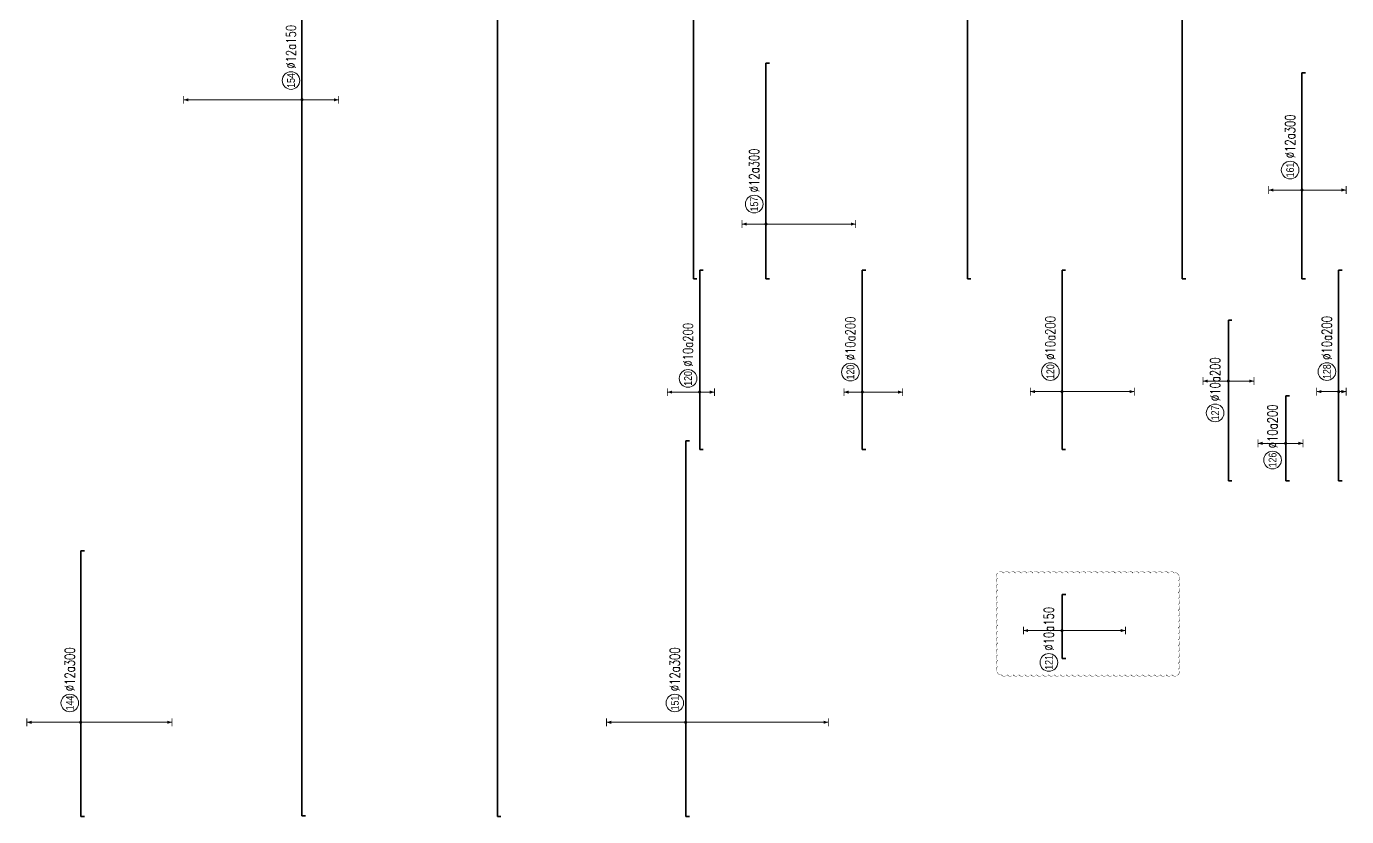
# Model space of a CAD drawing. Header units: millimetres. Extents: x -247377 to 927516, y -864259 to 155594.
# Drawn here: x 118299 to 185589, y -247172 to -206910 of the extents above; entities that cross this region are included whole.
import ezdxf
from ezdxf.enums import TextEntityAlignment as Align

# ---------------------------------------------------------------- set-up
doc = ezdxf.new("R2010")
doc.units = ezdxf.units.MM
doc.header["$MEASUREMENT"] = 0
doc.layers.add('2020-08-24', color=230, linetype='Continuous', plot=False)
for name, color, linetype, lineweight in [('NDC_S_DIM', 1, 'Continuous', 15), ('NDC_S_REBAR', 4, 'Continuous', 35), ('NDC_S_VN TEXT', 7, 'Continuous', 20)]:
    doc.layers.add(name, color=color, linetype=linetype, lineweight=lineweight)
doc.styles.add('ARIAL', font='arial.ttf', dxfattribs={"width": 0.8})
doc.styles.add('NDC_EN TXT', font='romans.shx', dxfattribs={"width": 0.8})

# ---------------------------------------------------------------- blocks, each defined once
blk = doc.blocks.new('*U54')
h = blk.add_hatch(color=6)
edge = h.paths.add_edge_path()
edge.add_arc((-6.91, 0), 0.3, 0, 360)
at = {"layer": 'NDC_S_DIM', "color": 8}
for q in [(-6.91, 13.76), (-6.91, -23.24)]:
    blk.add_line((-6.91, 0), q, dxfattribs=at)
for points in [[(-7.91, 13.76, 0.2, 0.2, 0), (-5.91, 13.76, 0, 0, 0)], [(-7.91, -23.24, 0.2, 0.2, 0), (-5.91, -23.24, 0, 0, 0)]]:
    blk.add_lwpolyline(points, format="xyseb", dxfattribs=at)
at = {"layer": 'NDC_S_DIM'}
blk.add_circle((-1.99, 2.8), 2.25, dxfattribs=at)
at = {"layer": 'NDC_S_DIM', "color": 6}
blk.add_circle((-6.91, 0), 0.3, dxfattribs=at)
at = {"layer": 'NDC_S_DIM', "color": 8}
for points in [[(-7.31, 12.56), (-6.91, 13.76), (-6.51, 12.56)], [(-7.31, -22.04), (-6.91, -23.24), (-6.51, -22.04)]]:
    blk.add_solid(points, dxfattribs=at)
at = {"layer": 'NDC_S_REBAR'}
for p, q in [((0, 0), (-30.93, 0)), ((-30.93, 0), (-30.93, -0.9)), ((0, 0), (36.78, 0)), ((36.78, 0), (36.78, -0.9)), ((-30.93, -0.9), (-30.93, -0.9)), ((36.78, -0.9), (36.78, -0.9))]:
    blk.add_line(p, q, dxfattribs=at)
at = {"layer": 'NDC_S_VN TEXT', "style": 'ARIAL', "width": 0.8}
blk.add_attdef('KHT', text='', height=2, dxfattribs=at).set_placement((-1.99, 2.8), align=Align.MIDDLE_CENTER)
at = {"layer": 'NDC_S_VN TEXT', "color": 3, "style": 'NDC_EN TXT', "width": 0.75}
blk.add_attdef('DKT', (1.01, 1.55), '', height=2.5, dxfattribs=at)
blk = doc.blocks.new('*U55')
h = blk.add_hatch(color=6)
edge = h.paths.add_edge_path()
edge.add_arc((-6.91, 0), 0.3, 0, 360)
at = {"layer": 'NDC_S_DIM', "color": 8}
for q in [(-6.91, 30.13), (-6.91, -9.37)]:
    blk.add_line((-6.91, 0), q, dxfattribs=at)
for points in [[(-7.91, 30.13, 0.2, 0.2, 0), (-5.91, 30.13, 0, 0, 0)], [(-7.91, -9.37, 0.2, 0.2, 0), (-5.91, -9.37, 0, 0, 0)]]:
    blk.add_lwpolyline(points, format="xyseb", dxfattribs=at)
at = {"layer": 'NDC_S_DIM'}
blk.add_circle((-1.99, 2.8), 2.25, dxfattribs=at)
at = {"layer": 'NDC_S_DIM', "color": 6}
blk.add_circle((-6.91, 0), 0.3, dxfattribs=at)
at = {"layer": 'NDC_S_DIM', "color": 8}
for points in [[(-7.31, 28.93), (-6.91, 30.13), (-6.51, 28.93)], [(-7.31, -8.17), (-6.91, -9.37), (-6.51, -8.17)]]:
    blk.add_solid(points, dxfattribs=at)
at = {"layer": 'NDC_S_REBAR'}
for p, q in [((0, 0), (-189.33, 0)), ((-189.33, 0), (-189.33, -0.9)), ((0, 0), (91.69, 0)), ((91.69, 0), (91.69, -0.9)), ((-189.33, -0.9), (-189.33, -0.9)), ((91.69, -0.9), (91.69, -0.9))]:
    blk.add_line(p, q, dxfattribs=at)
at = {"layer": 'NDC_S_VN TEXT', "style": 'ARIAL', "width": 0.8}
blk.add_attdef('KHT', text='', height=2, dxfattribs=at).set_placement((-1.99, 2.8), align=Align.MIDDLE_CENTER)
at = {"layer": 'NDC_S_VN TEXT', "color": 3, "style": 'NDC_EN TXT', "width": 0.75}
blk.add_attdef('DKT', (1.01, 1.55), '', height=2.5, dxfattribs=at)
blk = doc.blocks.new('*U56')
h = blk.add_hatch(color=6)
edge = h.paths.add_edge_path()
edge.add_arc((-6.91, 0), 0.3, 0, 360)
at = {"layer": 'NDC_S_DIM', "color": 8}
for q in [(-6.91, 34.42), (-6.91, -23.58)]:
    blk.add_line((-6.91, 0), q, dxfattribs=at)
for points in [[(-7.91, 34.42, 0.2, 0.2, 0), (-5.91, 34.42, 0, 0, 0)], [(-7.91, -23.58, 0.2, 0.2, 0), (-5.91, -23.58, 0, 0, 0)]]:
    blk.add_lwpolyline(points, format="xyseb", dxfattribs=at)
at = {"layer": 'NDC_S_DIM'}
blk.add_circle((-1.99, 2.8), 2.25, dxfattribs=at)
at = {"layer": 'NDC_S_DIM', "color": 6}
blk.add_circle((-6.91, 0), 0.3, dxfattribs=at)
at = {"layer": 'NDC_S_DIM', "color": 8}
for points in [[(-7.31, 33.22), (-6.91, 34.42), (-6.51, 33.22)], [(-7.31, -22.38), (-6.91, -23.58), (-6.51, -22.38)]]:
    blk.add_solid(points, dxfattribs=at)
at = {"layer": 'NDC_S_REBAR'}
for p, q in [((0, 0), (-290.98, 0)), ((-290.98, 0), (-290.98, -0.9)), ((0, 0), (154.22, 0)), ((154.22, 0), (154.22, -0.9)), ((-290.98, -0.9), (-290.98, -0.9)), ((154.22, -0.9), (154.22, -0.9))]:
    blk.add_line(p, q, dxfattribs=at)
at = {"layer": 'NDC_S_VN TEXT', "style": 'ARIAL', "width": 0.8}
blk.add_attdef('KHT', text='', height=2, dxfattribs=at).set_placement((-1.99, 2.8), align=Align.MIDDLE_CENTER)
at = {"layer": 'NDC_S_VN TEXT', "color": 3, "style": 'NDC_EN TXT', "width": 0.75}
blk.add_attdef('DKT', (1.01, 1.55), '', height=2.5, dxfattribs=at)
blk = doc.blocks.new('*U57')
h = blk.add_hatch(color=6)
edge = h.paths.add_edge_path()
edge.add_arc((-6.91, 0), 0.3, 0, 360)
at = {"layer": 'NDC_S_DIM', "color": 8}
for q in [(-6.91, 20.2), (-6.91, -36.3)]:
    blk.add_line((-6.91, 0), q, dxfattribs=at)
for points in [[(-7.91, 20.2, 0.2, 0.2, 0), (-5.91, 20.2, 0, 0, 0)], [(-7.91, -36.3, 0.2, 0.2, 0), (-5.91, -36.3, 0, 0, 0)]]:
    blk.add_lwpolyline(points, format="xyseb", dxfattribs=at)
at = {"layer": 'NDC_S_DIM'}
blk.add_circle((-1.99, 2.8), 2.25, dxfattribs=at)
at = {"layer": 'NDC_S_DIM', "color": 6}
blk.add_circle((-6.91, 0), 0.3, dxfattribs=at)
at = {"layer": 'NDC_S_DIM', "color": 8}
for points in [[(-7.31, 19), (-6.91, 20.2), (-6.51, 19)], [(-7.31, -35.1), (-6.91, -36.3), (-6.51, -35.1)]]:
    blk.add_solid(points, dxfattribs=at)
at = {"layer": 'NDC_S_REBAR'}
for p, q in [((0, 0), (-30.93, 0)), ((-30.93, 0), (-30.93, -0.9)), ((0, 0), (64.78, 0)), ((64.78, 0), (64.78, -0.9)), ((-30.93, -0.9), (-30.93, -0.9)), ((64.78, -0.9), (64.78, -0.9))]:
    blk.add_line(p, q, dxfattribs=at)
at = {"layer": 'NDC_S_VN TEXT', "style": 'ARIAL', "width": 0.8}
blk.add_attdef('KHT', text='', height=2, dxfattribs=at).set_placement((-1.99, 2.8), align=Align.MIDDLE_CENTER)
at = {"layer": 'NDC_S_VN TEXT', "color": 3, "style": 'NDC_EN TXT', "width": 0.75}
blk.add_attdef('DKT', (1.01, 1.55), '', height=2.5, dxfattribs=at)
blk = doc.blocks.new('*U58')
h = blk.add_hatch(color=6)
edge = h.paths.add_edge_path()
edge.add_arc((-6.91, 0), 0.3, 0, 360)
at = {"layer": 'NDC_S_DIM', "color": 8}
for q in [(-6.91, 25.87), (-6.91, -11.38)]:
    blk.add_line((-6.91, 0), q, dxfattribs=at)
for points in [[(-7.91, 25.87, 0.2, 0.2, 0), (-5.91, 25.87, 0, 0, 0)], [(-7.91, -11.38, 0.2, 0.2, 0), (-5.91, -11.38, 0, 0, 0)]]:
    blk.add_lwpolyline(points, format="xyseb", dxfattribs=at)
at = {"layer": 'NDC_S_DIM'}
blk.add_circle((-1.99, 2.8), 2.25, dxfattribs=at)
at = {"layer": 'NDC_S_DIM', "color": 6}
blk.add_circle((-6.91, 0), 0.3, dxfattribs=at)
at = {"layer": 'NDC_S_DIM', "color": 8}
for points in [[(-7.31, 24.67), (-6.91, 25.87), (-6.51, 24.67)], [(-7.31, -10.18), (-6.91, -11.38), (-6.51, -10.18)]]:
    blk.add_solid(points, dxfattribs=at)
at = {"layer": 'NDC_S_REBAR'}
for p, q in [((0, 0), (-153.98, 0)), ((-153.98, 0), (-153.98, -0.9)), ((0, 0), (154.22, 0)), ((154.22, 0), (154.22, -0.9)), ((-153.98, -0.9), (-153.98, -0.9)), ((154.22, -0.9), (154.22, -0.9))]:
    blk.add_line(p, q, dxfattribs=at)
at = {"layer": 'NDC_S_VN TEXT', "style": 'ARIAL', "width": 0.8}
blk.add_attdef('KHT', text='', height=2, dxfattribs=at).set_placement((-1.99, 2.8), align=Align.MIDDLE_CENTER)
at = {"layer": 'NDC_S_VN TEXT', "color": 3, "style": 'NDC_EN TXT', "width": 0.75}
blk.add_attdef('DKT', (1.01, 1.55), '', height=2.5, dxfattribs=at)
blk = doc.blocks.new('*U59')
h = blk.add_hatch(color=6)
edge = h.paths.add_edge_path()
edge.add_arc((-2.99, 0), 0.3, 0, 360)
at = {"layer": 'NDC_S_DIM', "color": 8}
for q in [(-2.99, 6.13), (-2.99, -22.87)]:
    blk.add_line((-2.99, 0), q, dxfattribs=at)
for points in [[(-3.99, 6.13, 0.2, 0.2, 0), (-1.99, 6.13, 0, 0, 0)], [(-3.99, -22.87, 0.2, 0.2, 0), (-1.99, -22.87, 0, 0, 0)]]:
    blk.add_lwpolyline(points, format="xyseb", dxfattribs=at)
at = {"layer": 'NDC_S_DIM'}
blk.add_circle((2.1, 3), 2.25, dxfattribs=at)
at = {"layer": 'NDC_S_DIM', "color": 6}
blk.add_circle((-2.99, 0), 0.3, dxfattribs=at)
at = {"layer": 'NDC_S_DIM', "color": 8}
for points in [[(-3.39, 4.93), (-2.99, 6.13), (-2.59, 4.93)], [(-3.39, -21.67), (-2.99, -22.87), (-2.59, -21.67)]]:
    blk.add_solid(points, dxfattribs=at)
at = {"layer": 'NDC_S_REBAR'}
for p, q in [((0, 0), (-16.94, 0)), ((-16.94, 0), (-16.94, -0.9)), ((0, 0), (38.01, 0)), ((38.01, 0), (38.01, -0.9)), ((-16.94, -0.9), (-16.94, -0.9)), ((38.01, -0.9), (38.01, -0.9))]:
    blk.add_line(p, q, dxfattribs=at)
at = {"layer": 'NDC_S_VN TEXT', "style": 'ARIAL', "width": 0.8}
blk.add_attdef('KHT', text='', height=2, dxfattribs=at).set_placement((2.1, 3), align=Align.MIDDLE_CENTER)
at = {"layer": 'NDC_S_VN TEXT', "color": 3, "style": 'NDC_EN TXT', "width": 0.75}
blk.add_attdef('DKT', (5.1, 1.75), '', height=2.5, dxfattribs=at)
blk = doc.blocks.new('*U62')
h = blk.add_hatch(color=6)
edge = h.paths.add_edge_path()
edge.add_arc((-2.99, 0), 0.3, 0, 360)
at = {"layer": 'NDC_S_DIM', "color": 8}
for q in [(-2.99, 27.96), (-2.99, -28.79)]:
    blk.add_line((-2.99, 0), q, dxfattribs=at)
for points in [[(-3.99, 27.96, 0.2, 0.2, 0), (-1.99, 27.96, 0, 0, 0)], [(-3.99, -28.79, 0.2, 0.2, 0), (-1.99, -28.79, 0, 0, 0)]]:
    blk.add_lwpolyline(points, format="xyseb", dxfattribs=at)
at = {"layer": 'NDC_S_DIM'}
blk.add_circle((2.1, 3), 2.25, dxfattribs=at)
at = {"layer": 'NDC_S_DIM', "color": 6}
blk.add_circle((-2.99, 0), 0.3, dxfattribs=at)
at = {"layer": 'NDC_S_DIM', "color": 8}
for points in [[(-3.39, 26.76), (-2.99, 27.96), (-2.59, 26.76)], [(-3.39, -27.59), (-2.99, -28.79), (-2.59, -27.59)]]:
    blk.add_solid(points, dxfattribs=at)
at = {"layer": 'NDC_S_REBAR'}
for p, q in [((0, 0), (-150.08, 0)), ((-150.08, 0), (-150.08, -0.9)), ((0, 0), (103.12, 0)), ((103.12, 0), (103.12, -0.9)), ((-150.08, -0.9), (-150.08, -0.9)), ((103.12, -0.9), (103.12, -0.9))]:
    blk.add_line(p, q, dxfattribs=at)
at = {"layer": 'NDC_S_VN TEXT', "style": 'ARIAL', "width": 0.8}
blk.add_attdef('KHT', text='', height=2, dxfattribs=at).set_placement((2.1, 3), align=Align.MIDDLE_CENTER)
at = {"layer": 'NDC_S_VN TEXT', "color": 3, "style": 'NDC_EN TXT', "width": 0.75}
blk.add_attdef('DKT', (5.1, 1.75), '', height=2.5, dxfattribs=at)
blk = doc.blocks.new('*U68')
h = blk.add_hatch(color=6)
edge = h.paths.add_edge_path()
edge.add_arc((-2.99, 0), 0.3, 0, 360)
at = {"layer": 'NDC_S_DIM', "color": 8}
for q in [(-2.99, 4.66), (-2.99, -10.34)]:
    blk.add_line((-2.99, 0), q, dxfattribs=at)
for points in [[(-3.99, 4.66, 0.2, 0.2, 0), (-1.99, 4.66, 0, 0, 0)], [(-3.99, -10.34, 0.2, 0.2, 0), (-1.99, -10.34, 0, 0, 0)]]:
    blk.add_lwpolyline(points, format="xyseb", dxfattribs=at)
at = {"layer": 'NDC_S_DIM'}
blk.add_circle((2.1, 3), 2.25, dxfattribs=at)
at = {"layer": 'NDC_S_DIM', "color": 6}
blk.add_circle((-2.99, 0), 0.3, dxfattribs=at)
at = {"layer": 'NDC_S_DIM', "color": 8}
for points in [[(-3.39, 3.46), (-2.99, 4.66), (-2.59, 3.46)], [(-3.39, -9.14), (-2.99, -10.34), (-2.59, -9.14)]]:
    blk.add_solid(points, dxfattribs=at)
at = {"layer": 'NDC_S_REBAR'}
for p, q in [((0, 0), (-17.62, 0)), ((-17.62, 0), (-17.62, -0.9)), ((0, 0), (28.08, 0)), ((28.08, 0), (28.08, -0.9)), ((-17.62, -0.9), (-17.62, -0.9)), ((28.08, -0.9), (28.08, -0.9))]:
    blk.add_line(p, q, dxfattribs=at)
at = {"layer": 'NDC_S_VN TEXT', "style": 'ARIAL', "width": 0.8}
blk.add_attdef('KHT', text='', height=2, dxfattribs=at).set_placement((2.1, 3), align=Align.MIDDLE_CENTER)
at = {"layer": 'NDC_S_VN TEXT', "color": 3, "style": 'NDC_EN TXT', "width": 0.75}
blk.add_attdef('DKT', (5.1, 1.75), '', height=2.5, dxfattribs=at)
blk = doc.blocks.new('*U69')
h = blk.add_hatch(color=6)
edge = h.paths.add_edge_path()
edge.add_arc((-2.99, 0), 0.3, 0, 360)
at = {"layer": 'NDC_S_DIM', "color": 8}
for q in [(-2.99, 8.1), (-2.99, -18.4)]:
    blk.add_line((-2.99, 0), q, dxfattribs=at)
for points in [[(-3.99, 8.1, 0.2, 0.2, 0), (-1.99, 8.1, 0, 0, 0)], [(-3.99, -18.4, 0.2, 0.2, 0), (-1.99, -18.4, 0, 0, 0)]]:
    blk.add_lwpolyline(points, format="xyseb", dxfattribs=at)
at = {"layer": 'NDC_S_DIM'}
blk.add_circle((2.1, 3), 2.25, dxfattribs=at)
at = {"layer": 'NDC_S_DIM', "color": 6}
blk.add_circle((-2.99, 0), 0.3, dxfattribs=at)
at = {"layer": 'NDC_S_DIM', "color": 8}
for points in [[(-3.39, 6.9), (-2.99, 8.1), (-2.59, 6.9)], [(-3.39, -17.2), (-2.99, -18.4), (-2.59, -17.2)]]:
    blk.add_solid(points, dxfattribs=at)
at = {"layer": 'NDC_S_REBAR'}
for p, q in [((0, 0), (-17.75, 0)), ((-17.75, 0), (-17.75, -0.9)), ((0, 0), (27.95, 0)), ((27.95, 0), (27.95, -0.9)), ((-17.75, -0.9), (-17.75, -0.9)), ((27.95, -0.9), (27.95, -0.9))]:
    blk.add_line(p, q, dxfattribs=at)
at = {"layer": 'NDC_S_VN TEXT', "style": 'ARIAL', "width": 0.8}
blk.add_attdef('KHT', text='', height=2, dxfattribs=at).set_placement((2.1, 3), align=Align.MIDDLE_CENTER)
at = {"layer": 'NDC_S_VN TEXT', "color": 3, "style": 'NDC_EN TXT', "width": 0.75}
blk.add_attdef('DKT', (5.1, 1.75), '', height=2.5, dxfattribs=at)
blk = doc.blocks.new('*U159')
h = blk.add_hatch(color=6)
edge = h.paths.add_edge_path()
edge.add_arc((-2.99, 0), 0.3, 0, 360)
at = {"layer": 'NDC_S_DIM', "color": 8}
for q in [(-2.99, 8.26), (-2.99, -3.74)]:
    blk.add_line((-2.99, 0), q, dxfattribs=at)
for points in [[(-3.99, 8.26, 0.2, 0.2, 0), (-1.99, 8.26, 0, 0, 0)], [(-3.99, -3.74, 0.2, 0.2, 0), (-1.99, -3.74, 0, 0, 0)]]:
    blk.add_lwpolyline(points, format="xyseb", dxfattribs=at)
at = {"layer": 'NDC_S_DIM'}
blk.add_circle((0.49, 3), 2.25, dxfattribs=at)
at = {"layer": 'NDC_S_DIM', "color": 6}
blk.add_circle((-2.99, 0), 0.3, dxfattribs=at)
at = {"layer": 'NDC_S_DIM', "color": 8}
for points in [[(-3.39, 7.06), (-2.99, 8.26), (-2.59, 7.06)], [(-3.39, -2.54), (-2.99, -3.74), (-2.59, -2.54)]]:
    blk.add_solid(points, dxfattribs=at)
at = {"layer": 'NDC_S_REBAR'}
for p, q in [((0, 0), (-17.62, 0)), ((-17.62, 0), (-17.62, -0.9)), ((0, 0), (28.08, 0)), ((28.08, 0), (28.08, -0.9)), ((-17.62, -0.9), (-17.62, -0.9)), ((28.08, -0.9), (28.08, -0.9))]:
    blk.add_line(p, q, dxfattribs=at)
at = {"layer": 'NDC_S_VN TEXT', "style": 'ARIAL', "width": 0.8}
blk.add_attdef('KHT', text='', height=2, dxfattribs=at).set_placement((0.49, 3), align=Align.MIDDLE_CENTER)
at = {"layer": 'NDC_S_VN TEXT', "color": 3, "style": 'NDC_EN TXT', "width": 0.75}
blk.add_attdef('DKT', (3.49, 1.75), '', height=2.5, dxfattribs=at)
blk = doc.blocks.new('*U161')
h = blk.add_hatch(color=6)
edge = h.paths.add_edge_path()
edge.add_arc((-4.39, 0), 0.3, 0, 360)
at = {"layer": 'NDC_S_DIM', "color": 8}
for q in [(-4.39, 6.48), (-4.39, -6.52)]:
    blk.add_line((-4.39, 0), q, dxfattribs=at)
for points in [[(-5.39, 6.48, 0.2, 0.2, 0), (-3.39, 6.48, 0, 0, 0)], [(-5.39, -6.52, 0.2, 0.2, 0), (-3.39, -6.52, 0, 0, 0)]]:
    blk.add_lwpolyline(points, format="xyseb", dxfattribs=at)
at = {"layer": 'NDC_S_DIM'}
blk.add_circle((-12.51, 3.38), 2.25, dxfattribs=at)
at = {"layer": 'NDC_S_DIM', "color": 6}
blk.add_circle((-4.39, 0), 0.3, dxfattribs=at)
at = {"layer": 'NDC_S_DIM', "color": 8}
for points in [[(-4.79, 5.28), (-4.39, 6.48), (-3.99, 5.28)], [(-4.79, -5.32), (-4.39, -6.52), (-3.99, -5.32)]]:
    blk.add_solid(points, dxfattribs=at)
at = {"layer": 'NDC_S_REBAR'}
for p, q in [((0, 0), (-29.84, 0)), ((-29.84, 0), (-29.84, -0.9)), ((0, 0), (11.11, 0)), ((-29.84, -0.9), (-29.84, -0.9)), ((11.11, 0), (11.11, -0.9)), ((11.11, -0.9), (11.11, -0.9))]:
    blk.add_line(p, q, dxfattribs=at)
at = {"layer": 'NDC_S_VN TEXT', "style": 'ARIAL', "width": 0.8}
blk.add_attdef('KHT', text='', height=2, dxfattribs=at).set_placement((-12.51, 3.38), align=Align.MIDDLE_CENTER)
at = {"layer": 'NDC_S_VN TEXT', "color": 3, "style": 'NDC_EN TXT', "width": 0.75}
blk.add_attdef('DKT', (-9.51, 2.13), '', height=2.5, dxfattribs=at)
blk = doc.blocks.new('*U162')
h = blk.add_hatch(color=6)
edge = h.paths.add_edge_path()
edge.add_arc((-4.39, 0), 0.3, 0, 360)
at = {"layer": 'NDC_S_DIM', "color": 8}
for q in [(-4.39, 7.11), (-4.39, -4.39)]:
    blk.add_line((-4.39, 0), q, dxfattribs=at)
for points in [[(-5.39, 7.11, 0.2, 0.2, 0), (-3.39, 7.11, 0, 0, 0)], [(-5.39, -4.39, 0.2, 0.2, 0), (-3.39, -4.39, 0, 0, 0)]]:
    blk.add_lwpolyline(points, format="xyseb", dxfattribs=at)
at = {"layer": 'NDC_S_DIM'}
blk.add_circle((-8.64, 3.38), 2.25, dxfattribs=at)
at = {"layer": 'NDC_S_DIM', "color": 6}
blk.add_circle((-4.39, 0), 0.3, dxfattribs=at)
at = {"layer": 'NDC_S_DIM', "color": 8}
for points in [[(-4.79, 5.91), (-4.39, 7.11), (-3.99, 5.91)], [(-4.79, -3.19), (-4.39, -4.39), (-3.99, -3.19)]]:
    blk.add_solid(points, dxfattribs=at)
at = {"layer": 'NDC_S_REBAR'}
for p, q in [((0, 0), (-13.97, 0)), ((-13.97, 0), (-13.97, -0.9)), ((0, 0), (7.73, 0)), ((-13.97, -0.9), (-13.97, -0.9)), ((7.73, 0), (7.73, -0.9)), ((7.73, -0.9), (7.73, -0.9))]:
    blk.add_line(p, q, dxfattribs=at)
at = {"layer": 'NDC_S_VN TEXT', "style": 'ARIAL', "width": 0.8}
blk.add_attdef('KHT', text='', height=2, dxfattribs=at).set_placement((-8.64, 3.38), align=Align.MIDDLE_CENTER)
at = {"layer": 'NDC_S_VN TEXT', "color": 3, "style": 'NDC_EN TXT', "width": 0.75}
blk.add_attdef('DKT', (-5.64, 2.13), '', height=2.5, dxfattribs=at)
blk = doc.blocks.new('*U411')
h = blk.add_hatch(color=6)
edge = h.paths.add_edge_path()
edge.add_arc((-2.99, 0), 0.3, 0, 360)
at = {"layer": 'NDC_S_DIM', "color": 8}
for q in [(-2.99, 24.96), (-2.99, -21.04)]:
    blk.add_line((-2.99, 0), q, dxfattribs=at)
for points in [[(-3.99, 24.96, 0.2, 0.2, 0), (-1.99, 24.96, 0, 0, 0)], [(-3.99, -21.04, 0.2, 0.2, 0), (-1.99, -21.04, 0, 0, 0)]]:
    blk.add_lwpolyline(points, format="xyseb", dxfattribs=at)
at = {"layer": 'NDC_S_DIM'}
blk.add_circle((2.1, 3), 2.25, dxfattribs=at)
at = {"layer": 'NDC_S_DIM', "color": 6}
blk.add_circle((-2.99, 0), 0.3, dxfattribs=at)
at = {"layer": 'NDC_S_DIM', "color": 8}
for points in [[(-3.39, 23.76), (-2.99, 24.96), (-2.59, 23.76)], [(-3.39, -19.84), (-2.99, -21.04), (-2.59, -19.84)]]:
    blk.add_solid(points, dxfattribs=at)
at = {"layer": 'NDC_S_REBAR'}
for p, q in [((0, 0), (-129.49, 0)), ((-129.49, 0), (-129.49, -0.9)), ((0, 0), (178.72, 0)), ((178.72, 0), (178.72, -0.9)), ((-129.49, -0.9), (-129.49, -0.9)), ((178.72, -0.9), (178.72, -0.9))]:
    blk.add_line(p, q, dxfattribs=at)
at = {"layer": 'NDC_S_VN TEXT', "style": 'ARIAL', "width": 0.8}
blk.add_attdef('KHT', text='', height=2, dxfattribs=at).set_placement((2.1, 3), align=Align.MIDDLE_CENTER)
at = {"layer": 'NDC_S_VN TEXT', "color": 3, "style": 'NDC_EN TXT', "width": 0.75}
blk.add_attdef('DKT', (5.1, 1.75), '', height=2.5, dxfattribs=at)
blk = doc.blocks.new('*U723')
h = blk.add_hatch(color=6)
edge = h.paths.add_edge_path()
edge.add_arc((-4.39, 0), 0.3, 0, 360)
at = {"layer": 'NDC_S_DIM', "color": 8}
for q in [(-4.39, 9.86), (-4.39, -16.14)]:
    blk.add_line((-4.39, 0), q, dxfattribs=at)
for points in [[(-5.39, 9.86, 0.2, 0.2, 0), (-3.39, 9.86, 0, 0, 0)], [(-5.39, -16.14, 0.2, 0.2, 0), (-3.39, -16.14, 0, 0, 0)]]:
    blk.add_lwpolyline(points, format="xyseb", dxfattribs=at)
at = {"layer": 'NDC_S_DIM'}
blk.add_circle((-12.51, 3.38), 2.25, dxfattribs=at)
at = {"layer": 'NDC_S_DIM', "color": 6}
blk.add_circle((-4.39, 0), 0.3, dxfattribs=at)
at = {"layer": 'NDC_S_DIM', "color": 8}
for points in [[(-4.79, 8.66), (-4.39, 9.86), (-3.99, 8.66)], [(-4.79, -14.94), (-4.39, -16.14), (-3.99, -14.94)]]:
    blk.add_solid(points, dxfattribs=at)
at = {"layer": 'NDC_S_REBAR'}
for p, q in [((0, 0), (-11.47, 0)), ((-11.47, 0), (-11.47, -0.9)), ((0, 0), (4.83, 0)), ((-11.47, -0.9), (-11.47, -0.9)), ((4.83, 0), (4.83, -0.9)), ((4.83, -0.9), (4.83, -0.9))]:
    blk.add_line(p, q, dxfattribs=at)
at = {"layer": 'NDC_S_VN TEXT', "style": 'ARIAL', "width": 0.8}
blk.add_attdef('KHT', text='', height=2, dxfattribs=at).set_placement((-12.51, 3.38), align=Align.MIDDLE_CENTER)
at = {"layer": 'NDC_S_VN TEXT', "color": 3, "style": 'NDC_EN TXT', "width": 0.75}
blk.add_attdef('DKT', (-9.51, 2.13), '', height=2.5, dxfattribs=at)
blk = doc.blocks.new('*U809')
h = blk.add_hatch(color=6)
edge = h.paths.add_edge_path()
edge.add_arc((-2.99, 0), 0.3, 0, 360)
at = {"layer": 'NDC_S_DIM', "color": 8}
for q in [(-2.99, 8.47), (-2.99, -11.28)]:
    blk.add_line((-2.99, 0), q, dxfattribs=at)
for points in [[(-3.99, 8.47, 0.2, 0.2, 0), (-1.99, 8.47, 0, 0, 0)], [(-3.99, -11.28, 0.2, 0.2, 0), (-1.99, -11.28, 0, 0, 0)]]:
    blk.add_lwpolyline(points, format="xyseb", dxfattribs=at)
at = {"layer": 'NDC_S_DIM'}
blk.add_circle((2.1, 3), 2.25, dxfattribs=at)
at = {"layer": 'NDC_S_DIM', "color": 6}
blk.add_circle((-2.99, 0), 0.3, dxfattribs=at)
at = {"layer": 'NDC_S_DIM', "color": 8}
for points in [[(-3.39, 7.27), (-2.99, 8.47), (-2.59, 7.27)], [(-3.39, -10.08), (-2.99, -11.28), (-2.59, -10.08)]]:
    blk.add_solid(points, dxfattribs=at)
at = {"layer": 'NDC_S_REBAR'}
for p, q in [((0, 0), (-25.61, 0)), ((-25.61, 0), (-25.61, -0.9)), ((0, 0), (26.84, 0)), ((26.84, 0), (26.84, -0.9)), ((-25.61, -0.9), (-25.61, -0.9)), ((26.84, -0.9), (26.84, -0.9))]:
    blk.add_line(p, q, dxfattribs=at)
at = {"layer": 'NDC_S_VN TEXT', "style": 'ARIAL', "width": 0.8}
blk.add_attdef('KHT', text='', height=2, dxfattribs=at).set_placement((2.1, 3), align=Align.MIDDLE_CENTER)
at = {"layer": 'NDC_S_VN TEXT', "color": 3, "style": 'NDC_EN TXT', "width": 0.75}
blk.add_attdef('DKT', (5.1, 1.75), '', height=2.5, dxfattribs=at)
blk = doc.blocks.new('*U810')
h = blk.add_hatch(color=6)
edge = h.paths.add_edge_path()
edge.add_arc((-2.99, 0), 0.3, 0, 360)
at = {"layer": 'NDC_S_DIM', "color": 8}
for q in [(-2.99, 5.58), (-2.99, -1.92)]:
    blk.add_line((-2.99, 0), q, dxfattribs=at)
for points in [[(-3.99, 5.58, 0.2, 0.2, 0), (-1.99, 5.58, 0, 0, 0)], [(-3.99, -1.92, 0.2, 0.2, 0), (-1.99, -1.92, 0, 0, 0)]]:
    blk.add_lwpolyline(points, format="xyseb", dxfattribs=at)
at = {"layer": 'NDC_S_DIM'}
blk.add_circle((2.1, 3), 2.25, dxfattribs=at)
at = {"layer": 'NDC_S_DIM', "color": 6}
blk.add_circle((-2.99, 0), 0.3, dxfattribs=at)
at = {"layer": 'NDC_S_DIM', "color": 8}
for points in [[(-3.39, 4.38), (-2.99, 5.58), (-2.59, 4.38)], [(-3.39, -0.72), (-2.99, -1.92), (-2.59, -0.72)]]:
    blk.add_solid(points, dxfattribs=at)
at = {"layer": 'NDC_S_REBAR'}
for p, q in [((0, 0), (-25.75, 0)), ((-25.75, 0), (-25.75, -0.9)), ((0, 0), (27.95, 0)), ((27.95, 0), (27.95, -0.9)), ((-25.75, -0.9), (-25.75, -0.9)), ((27.95, -0.9), (27.95, -0.9))]:
    blk.add_line(p, q, dxfattribs=at)
at = {"layer": 'NDC_S_VN TEXT', "style": 'ARIAL', "width": 0.8}
blk.add_attdef('KHT', text='', height=2, dxfattribs=at).set_placement((2.1, 3), align=Align.MIDDLE_CENTER)
at = {"layer": 'NDC_S_VN TEXT', "color": 3, "style": 'NDC_EN TXT', "width": 0.75}
blk.add_attdef('DKT', (5.1, 1.75), '', height=2.5, dxfattribs=at)

msp = doc.modelspace()

# ---------------------------------------------------------------- linework, layer by layer
at = {"layer": '2020-08-24'}
msp.add_lwpolyline([(167806, -234767.1, 0, 30, -0.5205671), (168106, -234767.1, 0, 30, -0.5205671), (168406, -234767.1, 0, 30, -0.5205671), (168706, -234767.1, 0, 30, -0.5205671), (169006, -234767.1, 0, 30, -0.5205671), (169306, -234767.1, 0, 30, -0.5205671), (169606, -234767.1, 0, 30, -0.5205671), (169906, -234767.1, 0, 30, -0.5205671), (170206, -234767.1, 0, 30, -0.5205671), (170506, -234767.1, 0, 30, -0.5205671), (170806, -234767.1, 0, 30, -0.5205671), (171106, -234767.1, 0, 30, -0.5205671), (171406, -234767.1, 0, 30, -0.5205671), (171706, -234767.1, 0, 30, -0.5205671), (172006, -234767.1, 0, 30, -0.5205671), (172306, -234767.1, 0, 30, -0.5205671), (172606, -234767.1, 0, 30, -0.5205671), (172906, -234767.1, 0, 30, -0.5205671), (173206, -234767.1, 0, 30, -0.5205671), (173506, -234767.1, 0, 30, -0.5205671), (173806, -234767.1, 0, 30, -0.5205671), (174106, -234767.1, 0, 30, -0.5205671), (174406, -234767.1, 0, 30, -0.5205671), (174706, -234767.1, 0, 30, -0.5205671), (175006, -234767.1, 0, 30, -0.5205671), (175306, -234767.1, 0, 30, -0.5205671), (175606, -234767.1, 0, 30, -0.5205671), (175906, -234767.1, 0, 30, -0.5205671), (176206, -234767.1, 0, 30, -0.5205671), (176506, -234767.1, 0, 30, -0.5205671), (176806, -234767.1, 0, 30, -0.5205671), (177009.9, -234863.3, 0, 30, -0.5205671), (177009.9, -235163.3, 0, 30, -0.5205671), (177009.9, -235463.3, 0, 30, -0.5205671), (177009.9, -235763.3, 0, 30, -0.5205671), (177009.9, -236063.3, 0, 30, -0.5205671), (177009.9, -236363.3, 0, 30, -0.5205671), (177009.9, -236663.3, 0, 30, -0.5205671), (177009.9, -236963.3, 0, 30, -0.5205671), (177009.9, -237263.3, 0, 30, -0.5205671), (177009.9, -237563.3, 0, 30, -0.5205671), (177009.9, -237863.3, 0, 30, -0.5205671), (177009.9, -238163.3, 0, 30, -0.5205671), (177009.9, -238463.3, 0, 30, -0.5205671), (177009.9, -238763.3, 0, 30, -0.5205671), (177009.9, -239063.3, 0, 30, -0.5205671), (177009.9, -239363.3, 0, 30, -0.5205671), (177009.9, -239663.3, 0, 30, -0.5205671), (176989.5, -239943, 0, 30, -0.5205671), (176689.5, -239943, 0, 30, -0.5205671), (176389.5, -239943, 0, 30, -0.5205671), (176089.5, -239943, 0, 30, -0.5205671), (175789.5, -239943, 0, 30, -0.5205671), (175489.5, -239943, 0, 30, -0.5205671), (175189.5, -239943, 0, 30, -0.5205671), (174889.5, -239943, 0, 30, -0.5205671), (174589.5, -239943, 0, 30, -0.5205671), (174289.5, -239943, 0, 30, -0.5205671), (173989.5, -239943, 0, 30, -0.5205671), (173689.5, -239943, 0, 30, -0.5205671), (173389.5, -239943, 0, 30, -0.5205671), (173089.5, -239943, 0, 30, -0.5205671), (172789.5, -239943, 0, 30, -0.5205671), (172489.5, -239943, 0, 30, -0.5205671), (172189.5, -239943, 0, 30, -0.5205671), (171889.5, -239943, 0, 30, -0.5205671), (171589.5, -239943, 0, 30, -0.5205671), (171289.5, -239943, 0, 30, -0.5205671), (170989.5, -239943, 0, 30, -0.5205671), (170689.5, -239943, 0, 30, -0.5205671), (170389.5, -239943, 0, 30, -0.5205671), (170089.5, -239943, 0, 30, -0.5205671), (169789.5, -239943, 0, 30, -0.5205671), (169489.5, -239943, 0, 30, -0.5205671), (169189.5, -239943, 0, 30, -0.5205671), (168889.5, -239943, 0, 30, -0.5205671), (168589.5, -239943, 0, 30, -0.5205671), (168289.5, -239943, 0, 30, -0.5205671), (167989.5, -239943, 0, 30, -0.5205671), (167806, -239826.5, 0, 30, -0.5205671), (167806, -239526.5, 0, 30, -0.5205671), (167806, -239226.5, 0, 30, -0.5205671), (167806, -238926.5, 0, 30, -0.5205671), (167806, -238626.5, 0, 30, -0.5205671), (167806, -238326.5, 0, 30, -0.5205671), (167806, -238026.5, 0, 30, -0.5205671), (167806, -237726.5, 0, 30, -0.5205671), (167806, -237426.5, 0, 30, -0.5205671), (167806, -237126.5, 0, 30, -0.5205671), (167806, -236826.5, 0, 30, -0.5205671), (167806, -236526.5, 0, 30, -0.5205671), (167806, -236226.5, 0, 30, -0.5205671), (167806, -235926.5, 0, 30, -0.5205671), (167806, -235626.5, 0, 30, -0.5205671), (167806, -235326.5, 0, 30, -0.5205671), (167806, -235026.5, 0, 30, -0.5205671)], format="xyseb", close=True, dxfattribs=at)

# ---------------------------------------------------------------- block references
at = {"xscale": 200, "yscale": 200, "zscale": 200, "rotation": 90}
for name, p, values in [('*U56', (142303.7, -188973.6), {'KHT': '152', 'DKT': '%%c12a300'}), ('*U58', (152292.3, -188973.6), {'KHT': '159', 'DKT': '%%c12a300'}), ('*U411', (177211.3, -193873.5), {'KHT': '159', 'DKT': '%%c12a300'}), ('*U62', (166261.6, -189753.6), {'KHT': '163', 'DKT': '%%c12a300'}), ('*U55', (132345.4, -209268.9), {'KHT': '154', 'DKT': '%%c12a150'}), ('*U59', (155995.5, -216382.9), {'KHT': '157', 'DKT': '%%c12a300'}), ('*U809', (183311.9, -214648.4), {'KHT': '161', 'DKT': '%%c12a300'}), ('*U159', (152621.2, -224945.3), {'KHT': '120', 'DKT': '%%c10a200'}), ('*U68', (160899.1, -224945.3), {'KHT': '120', 'DKT': '%%c10a200'}), ('*U69', (171089.5, -224920.3), {'KHT': '120', 'DKT': '%%c10a200'}), ('*U810', (185184.5, -224920.3), {'KHT': '128', 'DKT': '%%c10a200'}), ('*U161', (179565, -224102.5), {'KHT': '127', 'DKT': '%%c10a200'}), ('*U162', (182490.6, -227276.5), {'KHT': '126', 'DKT': '%%c10a200'}), ('*U57', (151909.1, -240986.4), {'KHT': '151', 'DKT': '%%c12a300'}), ('*U54', (121071.8, -240986.4), {'KHT': '144', 'DKT': '%%c12a300'}), ('*U723', (171090.4, -236816.2), {'KHT': '121', 'DKT': '%%c10a150'})]:
    msp.add_blockref(name, p, dxfattribs=at).add_auto_attribs(values)

doc.saveas('drawing.dxf')
